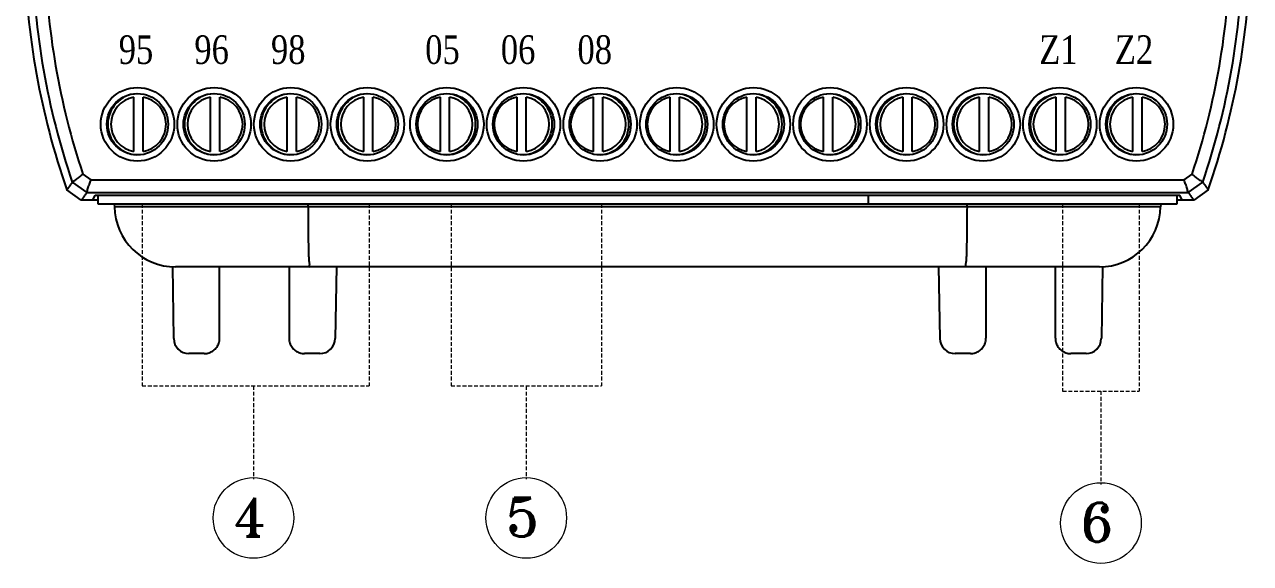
# Model space of a CAD drawing. Header units: millimetres. Extents: x 45 to 885, y 38 to 718.
# Drawn here: x 309.9 to 389.9, y 206 to 241.1 of the extents above; entities that cross this region are included whole.
import ezdxf
from ezdxf.enums import TextEntityAlignment as Align

# ---------------------------------------------------------------- set-up
doc = ezdxf.new("R2010")
doc.units = ezdxf.units.MM
doc.linetypes.add('DASHED2', pattern=[0.375, 0.25, -0.125])
doc.layers.add('02___PRT_ALL_AXES', color=7, linetype='Continuous')
doc.layers.add('40', color=4, linetype='Continuous')
doc.styles.add('SS', font='batang.ttc', dxfattribs={"width": 0.8})
doc.styles.add('STYLE2', font='romant.shx')

msp = doc.modelspace()

# ---------------------------------------------------------------- linework, layer by layer
at = {"color": 7, "linetype": 'Continuous'}
for p, q in [((317.085, 232.855), (317.085, 236.405)), ((317.685, 232.855), (317.685, 236.405)), ((322.085, 232.855), (322.085, 236.405)), ((322.685, 232.855), (322.685, 236.405)), ((327.085, 232.855), (327.085, 236.405)), ((327.685, 232.855), (327.685, 236.405)), ((332.085, 232.855), (332.085, 236.405)), ((332.685, 232.855), (332.685, 236.405)), ((337.085, 232.855), (337.085, 236.405)), ((337.685, 232.855), (337.685, 236.405)), ((342.085, 232.855), (342.085, 236.405)), ((342.685, 232.855), (342.685, 236.405)), ((347.085, 232.855), (347.085, 236.405)), ((347.685, 232.855), (347.685, 236.405)), ((352.085, 232.855), (352.085, 236.405)), ((352.685, 232.855), (352.685, 236.405)), ((357.085, 232.855), (357.085, 236.405)), ((357.685, 232.855), (357.685, 236.405)), ((362.085, 232.855), (362.085, 236.405)), ((362.685, 232.855), (362.685, 236.405)), ((367.275, 232.855), (367.275, 236.405)), ((367.875, 232.855), (367.875, 236.405)), ((372.275, 232.855), (372.275, 236.405)), ((372.875, 232.855), (372.875, 236.405)), ((377.275, 232.855), (377.275, 236.405)), ((377.875, 232.855), (377.875, 236.405)), ((382.275, 232.855), (382.275, 236.405)), ((382.875, 232.855), (382.875, 236.405)), ((313.76, 231.372), (314.273, 231.004)), ((385.622, 231.004), (386.135, 231.372)), ((313.06, 230.854), (314.007, 230.176)), ((314.273, 231.004), (385.622, 231.004)), ((385.888, 230.176), (386.834, 230.854)), ((313.653, 229.68), (312.709, 230.351)), ((314.76, 229.68), (313.653, 229.68)), ((314.007, 230.176), (385.888, 230.176)), ((314.399, 229.68), (314.568, 230.019)), ((314.568, 230.019), (385.327, 230.019)), ((314.76, 229.43), (314.76, 230.019)), ((365.01, 230.019), (365.01, 229.43)), ((365.012, 229.43), (365.012, 230.019)), ((385.137, 230.019), (385.137, 229.43)), ((386.242, 229.68), (385.137, 229.68)), ((385.496, 229.68), (385.327, 230.019)), ((387.186, 230.351), (386.242, 229.68)), ((365.01, 229.43), (314.76, 229.43)), ((315.807, 229.43), (315.81, 229.26)), ((384.085, 229.26), (315.81, 229.26)), ((328.446, 229.26), (328.446, 229.43)), ((385.137, 229.43), (365.012, 229.43)), ((371.449, 229.26), (371.449, 229.43)), ((384.088, 229.43), (384.085, 229.26)), ((319.598, 225.354), (319.68, 220.663)), ((380.085, 225.33), (319.81, 225.33)), ((322.68, 220.68), (322.68, 225.33)), ((327.215, 225.33), (327.215, 220.68)), ((330.296, 225.33), (330.215, 220.663)), ((369.599, 225.33), (369.68, 220.663)), ((372.68, 225.33), (372.68, 220.68)), ((377.215, 220.68), (377.215, 225.33)), ((380.296, 225.354), (380.215, 220.663)), ((321.68, 219.68), (320.68, 219.68)), ((329.215, 219.68), (328.215, 219.68)), ((371.68, 219.68), (370.68, 219.68)), ((379.215, 219.68), (378.215, 219.68))]:
    msp.add_line(p, q, dxfattribs=at)
at = {"color": 1, "linetype": 'DASHED2', "lineweight": 18}
for p, q in [((317.622, 229.43), (317.622, 217.572)), ((332.432, 229.43), (332.432, 217.572)), ((337.782, 229.43), (337.782, 217.572)), ((347.592, 229.43), (347.592, 217.572)), ((377.687, 229.43), (377.687, 217.238)), ((382.687, 229.43), (382.687, 217.238)), ((324.889, 217.572), (324.889, 211.487)), ((342.687, 217.572), (342.687, 211.487)), ((380.187, 217.238), (380.187, 211.153))]:
    msp.add_line(p, q, dxfattribs=at)
at = {"color": 1, "linetype": 'DASHED2', "lineweight": 5}
for p, q in [((317.622, 217.572), (332.432, 217.572)), ((337.782, 217.572), (347.592, 217.572)), ((377.687, 217.238), (382.687, 217.238))]:
    msp.add_line(p, q, dxfattribs=at)
at = {"color": 7, "linetype": 'Continuous'}
for centre, radius in [((317.32, 234.63), 2.4), ((322.32, 234.63), 2.4), ((327.32, 234.63), 2.4), ((332.32, 234.63), 2.4), ((337.51, 234.63), 2.4), ((342.51, 234.63), 2.4), ((347.51, 234.63), 2.4), ((352.51, 234.63), 2.4), ((357.51, 234.63), 2.4), ((362.51, 234.63), 2.4), ((367.51, 234.63), 2.4), ((372.51, 234.63), 2.4), ((377.51, 234.63), 2.4), ((382.51, 234.63), 2.4), ((317.32, 234.63), 2), ((322.32, 234.63), 2), ((327.32, 234.63), 2), ((332.32, 234.63), 2), ((337.51, 234.63), 2), ((342.51, 234.63), 2), ((347.51, 234.63), 2), ((352.51, 234.63), 2), ((357.51, 234.63), 2), ((362.51, 234.63), 2), ((367.51, 234.63), 2), ((372.51, 234.63), 2), ((377.51, 234.63), 2), ((382.51, 234.63), 2)]:
    msp.add_circle(centre, radius, dxfattribs=at)
at = {"color": 0, "linetype": 'ByBlock', "lineweight": 18}
for centre in [(324.889, 208.965), (342.687, 208.965), (380.187, 208.631)]:
    msp.add_circle(centre, 2.63, dxfattribs=at)
at = {"color": 7, "linetype": 'Continuous'}
for centre, radius, start, end in [((359.936, 246.772), 50, 181.25088, 199.17209), ((359.936, 246.772), 49.504, 181.25713, 198.75612), ((359.936, 246.772), 48.677, 181.26039, 198.4439), ((339.959, 246.772), 48.677, 341.5561, 358.73961), ((339.959, 246.772), 49.504, 341.24388, 358.74287), ((339.959, 246.772), 50, 340.82791, 358.74912), ((317.385, 234.63), 1.8, 99.59407, 260.40593), ((317.385, 234.63), 1.8, 279.59407, 80.40593), ((322.385, 234.63), 1.8, 99.59407, 260.40593), ((322.385, 234.63), 1.8, 279.59407, 80.40593), ((327.385, 234.63), 1.8, 99.59407, 260.40593), ((327.385, 234.63), 1.8, 279.59407, 80.40593), ((332.385, 234.63), 1.8, 99.59407, 260.40593), ((332.385, 234.63), 1.8, 279.59407, 80.40593), ((337.385, 234.63), 1.8, 99.59407, 260.40593), ((337.385, 234.63), 1.8, 279.59407, 80.40593), ((342.385, 234.63), 1.8, 99.59407, 260.40593), ((342.385, 234.63), 1.8, 279.59407, 80.40593), ((347.385, 234.63), 1.8, 99.59407, 260.40593), ((347.385, 234.63), 1.8, 279.59407, 80.40593), ((352.385, 234.63), 1.8, 99.59407, 260.40593), ((352.385, 234.63), 1.8, 279.59407, 80.40593), ((357.385, 234.63), 1.8, 99.59407, 260.40593), ((357.385, 234.63), 1.8, 279.59407, 80.40593), ((362.385, 234.63), 1.8, 99.59407, 260.40593), ((362.385, 234.63), 1.8, 279.59407, 80.40593), ((367.575, 234.63), 1.8, 99.59407, 260.40593), ((367.575, 234.63), 1.8, 279.59407, 80.40593), ((372.575, 234.63), 1.8, 99.59407, 260.40593), ((372.575, 234.63), 1.8, 279.59407, 80.40593), ((377.575, 234.63), 1.8, 99.59407, 260.40593), ((377.575, 234.63), 1.8, 279.59407, 80.40593), ((382.575, 234.63), 1.8, 99.59407, 260.40593), ((382.575, 234.63), 1.8, 279.59407, 80.40593), ((319.81, 229.33), 4, 181, 270), ((380.085, 229.33), 4, 270, 359), ((320.68, 220.68), 1, 181, 270), ((329.215, 220.68), 1, 270, 359), ((370.68, 220.68), 1, 181, 270), ((379.215, 220.68), 1, 270, 359)]:
    msp.add_arc(centre, radius, start, end, dxfattribs=at)
for points, knots in [([(313.06, 230.854), (313.135, 230.911), (313.296, 231.014), (313.523, 231.195), (313.681, 231.312), (313.76, 231.371)], [0, 0, 0, 0, 0.282463, 0.5729852, 0.8701168, 0.8701168, 0.8701168, 0.8701168]), ([(386.835, 230.854), (386.76, 230.911), (386.599, 231.014), (386.372, 231.195), (386.214, 231.312), (386.135, 231.371)], [0, 0, 0, 0, 0.2824676, 0.5729899, 0.8701168, 0.8701168, 0.8701168, 0.8701168]), ([(313.06, 230.854), (313.026, 230.805), (312.949, 230.696), (312.832, 230.528), (312.749, 230.41), (312.709, 230.351)], [0, 0, 0, 0, 0.1794589, 0.3998599, 0.6134957, 0.6134957, 0.6134957, 0.6134957]), ([(314.007, 230.176), (314.037, 230.265), (314.082, 230.451), (314.181, 230.724), (314.241, 230.91), (314.273, 231.004)], [0, 0, 0, 0, 0.2828747, 0.5732697, 0.8697537, 0.8697537, 0.8697537, 0.8697537]), ([(385.888, 230.176), (385.858, 230.265), (385.813, 230.451), (385.714, 230.724), (385.654, 230.91), (385.622, 231.004)], [0, 0, 0, 0, 0.2828701, 0.5732651, 0.8697537, 0.8697537, 0.8697537, 0.8697537]), ([(386.835, 230.854), (386.869, 230.805), (386.946, 230.695), (387.063, 230.528), (387.146, 230.409), (387.186, 230.351)], [0, 0, 0, 0, 0.1802478, 0.400648, 0.6134957, 0.6134957, 0.6134957, 0.6134957]), ([(314.007, 230.176), (313.972, 230.128), (313.895, 230.02), (313.777, 229.855), (313.694, 229.738), (313.653, 229.68)], [0, 0, 0, 0, 0.1782085, 0.3970842, 0.6092519, 0.6092519, 0.6092519, 0.6092519]), ([(385.888, 230.176), (385.923, 230.127), (386, 230.02), (386.118, 229.854), (386.201, 229.737), (386.242, 229.68)], [0, 0, 0, 0, 0.1789919, 0.3978668, 0.6092519, 0.6092519, 0.6092519, 0.6092519]), ([(328.446, 229.26), (328.446, 228.967), (328.447, 228.397), (328.456, 227.58), (328.466, 226.842), (328.49, 226.246), (328.49, 225.75), (328.545, 225.532), (328.526, 225.33), (328.56, 225.33)], [0, 0, 0, 0, 0.878752, 1.710939, 2.455781, 3.076824, 3.543772, 3.834118, 3.935805, 3.935805, 3.935805, 3.935805]), ([(371.449, 229.26), (371.449, 228.967), (371.447, 228.397), (371.439, 227.58), (371.429, 226.842), (371.405, 226.246), (371.405, 225.75), (371.35, 225.532), (371.368, 225.33), (371.335, 225.33)], [0, 0, 0, 0, 0.878752, 1.710939, 2.455781, 3.076824, 3.543772, 3.834118, 3.935805, 3.935805, 3.935805, 3.935805]), ([(321.68, 219.68), (321.784, 219.68), (321.994, 219.713), (322.277, 219.858), (322.502, 220.083), (322.647, 220.366), (322.68, 220.576), (322.68, 220.68)], [0, 0, 0, 0, 0.312941, 0.625864, 0.938757, 1.25162, 1.564464, 1.564464, 1.564464, 1.564464]), ([(327.215, 220.68), (327.215, 220.576), (327.248, 220.366), (327.392, 220.083), (327.617, 219.858), (327.901, 219.713), (328.111, 219.68), (328.215, 219.68)], [0, 0, 0, 0, 0.312844, 0.625707, 0.9386, 1.251523, 1.564464, 1.564464, 1.564464, 1.564464]), ([(371.68, 219.68), (371.784, 219.68), (371.994, 219.713), (372.277, 219.858), (372.502, 220.083), (372.647, 220.366), (372.68, 220.576), (372.68, 220.68)], [0, 0, 0, 0, 0.312941, 0.625864, 0.938757, 1.25162, 1.564464, 1.564464, 1.564464, 1.564464]), ([(377.215, 220.68), (377.215, 220.576), (377.248, 220.366), (377.392, 220.083), (377.617, 219.858), (377.901, 219.713), (378.111, 219.68), (378.215, 219.68)], [0, 0, 0, 0, 0.312844, 0.625707, 0.9386, 1.251523, 1.564464, 1.564464, 1.564464, 1.564464])]:
    msp.add_open_spline(points, degree=3, knots=knots, dxfattribs=at)
at = {"layer": '02___PRT_ALL_AXES', "color": 7, "linetype": 'Continuous'}
for centre, start, end in [((317.385, 234.63), 93.69703, 266.30815), ((322.385, 234.63), 93.69703, 266.30815), ((327.385, 234.63), 93.69703, 266.30815), ((332.385, 234.63), 93.69703, 266.30815), ((337.385, 234.63), 273.69457, 86.30569), ((342.385, 234.63), 273.69457, 86.30569), ((347.385, 234.63), 273.69457, 86.30569), ((352.385, 234.63), 273.69457, 86.30569), ((357.385, 234.63), 273.69457, 86.30569), ((362.385, 234.63), 273.69457, 86.30569), ((367.575, 234.63), 94.22842, 265.77923), ((372.575, 234.63), 94.22842, 265.77923), ((377.575, 234.63), 94.22842, 265.77923), ((382.575, 234.63), 94.22842, 265.77923)]:
    msp.add_arc(centre, 2, start, end, dxfattribs=at)

# ---------------------------------------------------------------- texts
at = {"color": 0, "style": 'STYLE2'}
for s, p in [('4', (323.564, 207.754)), ('5', (341.362, 207.754)), ('6', (378.862, 207.42))]:
    msp.add_text(s, height=2.533, dxfattribs=at).set_placement(p)
at = {"layer": '40', "color": 0, "style": 'SS', "width": 0.8}
for s, p in [('95', (317.222, 238.566)), ('96', (322.157, 238.566)), ('98', (327.157, 238.566)), ('05', (337.222, 238.566)), ('06', (342.157, 238.566)), ('08', (347.157, 238.566)), ('Z1', (377.412, 238.566)), ('Z2', (382.347, 238.566))]:
    msp.add_text(s, height=1.8658, dxfattribs=at).set_placement(p, align=Align.CENTER)

doc.saveas('drawing.dxf')
